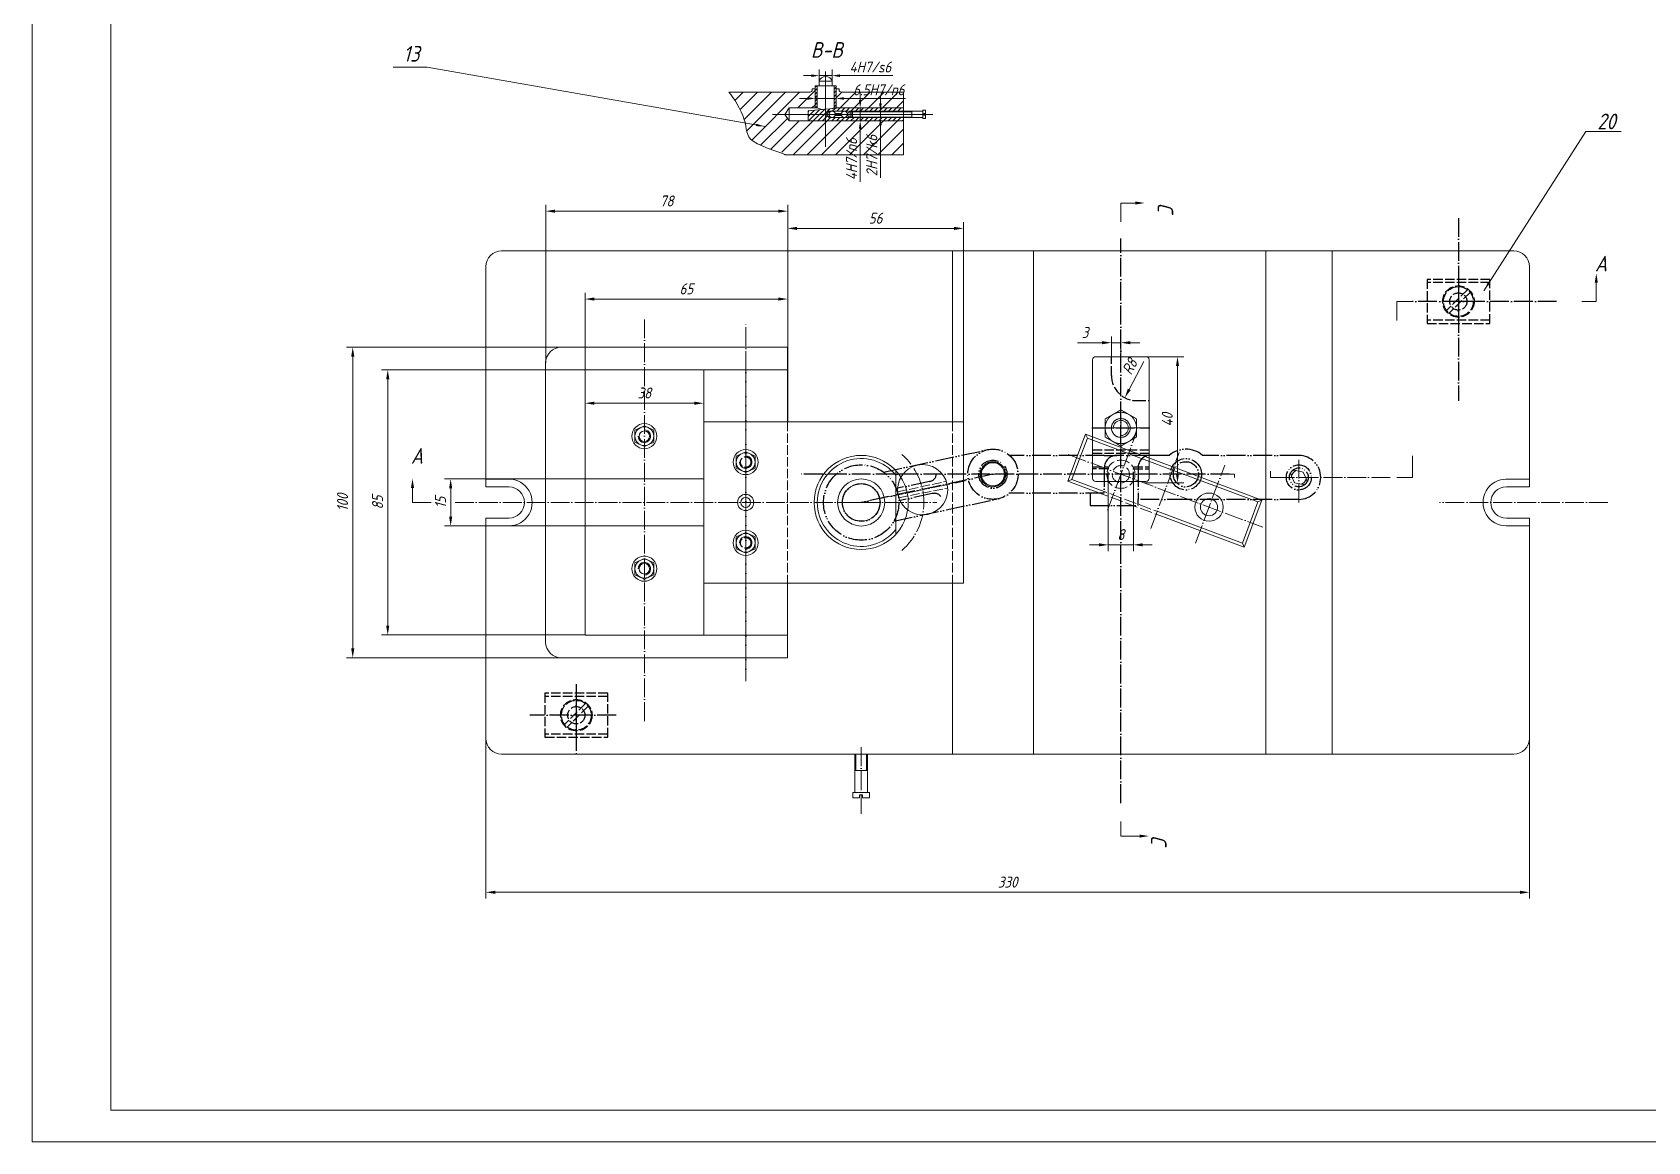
# Model space of a CAD drawing. Header units: millimetres. Extents: x 0 to 841, y 0 to 594.
# Drawn here: x 0 to 515, y 0 to 353 of the extents above; entities that cross this region are included whole.
import ezdxf

# ---------------------------------------------------------------- set-up
doc = ezdxf.new("R2010")
doc.units = ezdxf.units.MM
for name, pattern in [('双点画线-25', [8.5, 6, -0.75, 0.125, -0.75, 0.125, -0.75]), ('点画线-25', [7.625, 6, -0.75, 0.125, -0.75]), ('虚线', [5, 4, -1]), ('虚线-25', [3.75, 3, -0.75])]:
    doc.linetypes.add(name, pattern=pattern)
doc.layers.get('0').update_dxf_attribs({"lineweight": 18})
for name, color, linetype, lineweight in [('分面线', 4, 'Continuous', 50), ('剖面符号', 6, 'Continuous', 18), ('图框标题栏-粗线', 3, 'Continuous', 18), ('图框标题栏-细线', 7, 'Continuous', 18), ('尺寸', 2, 'Continuous', 18), ('文字及注释', 4, 'Continuous', 18), ('细双点画线', 6, '双点画线-25', 25), ('细实线', 7, 'Continuous', 18), ('细点画线', 1, '点画线-25', 25), ('细虚线', 2, '虚线-25', 25), ('虚线', 2, '虚线', 18)]:
    doc.layers.add(name, color=color, linetype=linetype, lineweight=lineweight)
doc.styles.add('工程字体', font='gbeitc.shx', dxfattribs={"bigfont": 'gbcbig.shx'})
doc.styles.add('汉字', font='gbeitc.shx', dxfattribs={"bigfont": 'gbcbig.shx'})
doc.dimstyles.new('GB', dxfattribs={"dimtxt": 3.5, "dimasz": 3, "dimexe": 2, "dimexo": 0, "dimgap": 1.5, "dimtad": 1, "dimdec": 3, "dimdsep": 46, "dimtxsty": '汉字', "dimcen": 0, "dimdle": 6, "dimclrd": 256, "dimclre": 256, "dimclrt": 256, "dimadec": 1, "dimazin": 2, "dimtfac": 0.7, "dimtdec": 3, "dimtmove": 0, "dimatfit": 3, "dimfxl": 1, "dimtolj": 1, "dimarcsym": 0})
doc.dimstyles.new('国标', dxfattribs={"dimtxt": 3.5, "dimasz": 2.5, "dimexe": 2, "dimexo": 0, "dimgap": 1, "dimtad": 1, "dimdec": 3, "dimdsep": 46, "dimtxsty": '工程字体', "dimcen": 2.5, "dimdle": 5, "dimclrd": 256, "dimclre": 256, "dimclrt": 256, "dimazin": 2, "dimtfac": 0.7, "dimtdec": 3, "dimtmove": 0, "dimatfit": 2, "dimfxl": 1, "dimtolj": 1, "dimarcsym": 0})

# ---------------------------------------------------------------- blocks, each defined once
blk = doc.blocks.new('*X4')
at = {"layer": '尺寸', "lineweight": 0}
for points in [[(248.33, 340.05), (248.33, 339.22), (250.83, 339.64)], [(257.45, 340.05), (257.45, 339.22), (254.95, 339.64)]]:
    blk.add_hatch(color=256, dxfattribs=at).paths.add_polyline_path(points, flags=0)
at = {"layer": '尺寸'}
for p, q in [((250.83, 337.86), (250.83, 341.64)), ((254.95, 337.86), (254.95, 341.64)), ((248.33, 339.64), (245.83, 339.64)), ((250.83, 339.64), (254.95, 339.64)), ((257.45, 339.64), (274.34, 339.64))]:
    blk.add_line(p, q, dxfattribs=at)
at = {"layer": '尺寸', "lineweight": 0, "insert": (267.14, 342.39), "char_height": 3.5, "width": 57.5, "attachment_point": 5, "style": '工程字体'}
blk.add_mtext('4H7/s6', dxfattribs=at)
blk = doc.blocks.new('*X5')
at = {"layer": '尺寸', "lineweight": 0}
for points in [[(247.06, 332.79), (247.06, 331.96), (249.56, 332.38)], [(258.72, 332.79), (258.72, 331.96), (256.22, 332.38)]]:
    blk.add_hatch(color=256, dxfattribs=at).paths.add_polyline_path(points, flags=0)
at = {"layer": '尺寸'}
for p, q in [((249.56, 336.42), (249.56, 330.38)), ((256.22, 336.42), (256.22, 330.38)), ((247.06, 332.38), (244.56, 332.38)), ((249.56, 332.38), (256.22, 332.38)), ((258.72, 332.38), (278.39, 332.38))]:
    blk.add_line(p, q, dxfattribs=at)
at = {"layer": '尺寸', "lineweight": 0, "insert": (269.81, 335.13), "char_height": 3.5, "width": 73, "attachment_point": 5, "style": '工程字体'}
blk.add_mtext('6.5H7/n6', dxfattribs=at)
blk = doc.blocks.new('*X6')
at = {"layer": '尺寸', "lineweight": 0}
for points in [[(263.48, 331.86), (264.32, 331.86), (263.9, 329.36)], [(263.48, 322.72), (264.32, 322.72), (263.9, 325.22)]]:
    blk.add_hatch(color=256, dxfattribs=at).paths.add_polyline_path(points, flags=0)
at = {"layer": '尺寸'}
for p, q in [((263.9, 331.86), (263.9, 334.36)), ((267.85, 329.36), (261.9, 329.36)), ((267.85, 325.22), (261.9, 325.22)), ((263.9, 329.36), (263.9, 325.22)), ((263.9, 322.72), (263.9, 305.82))]:
    blk.add_line(p, q, dxfattribs=at)
at = {"layer": '尺寸', "lineweight": 0, "insert": (261.15, 313.02), "char_height": 3.5, "width": 58.5, "attachment_point": 5, "rotation": 90, "style": '工程字体'}
blk.add_mtext('4H7/n6', dxfattribs=at)
blk = doc.blocks.new('*X7')
at = {"layer": '尺寸', "lineweight": 0}
for points in [[(269.93, 330.79), (270.77, 330.79), (270.35, 328.29)], [(269.93, 323.79), (270.77, 323.79), (270.35, 326.29)]]:
    blk.add_hatch(color=256, dxfattribs=at).paths.add_polyline_path(points, flags=0)
at = {"layer": '尺寸'}
for p, q in [((270.35, 330.79), (270.35, 333.29)), ((272.6, 328.29), (268.35, 328.29)), ((272.6, 326.29), (268.35, 326.29)), ((270.35, 328.29), (270.35, 326.29)), ((270.35, 323.79), (270.35, 307.04))]:
    blk.add_line(p, q, dxfattribs=at)
at = {"layer": '尺寸', "lineweight": 0, "insert": (267.6, 314.16), "char_height": 3.5, "width": 57.5, "attachment_point": 5, "rotation": 90, "style": '工程字体'}
blk.add_mtext('2H7/k6', dxfattribs=at)
blk = doc.blocks.new('*X25')
at = {"layer": '尺寸', "lineweight": 0}
for points in [[(101.64, 250.14), (102.64, 250.14), (102.14, 253.14)], [(101.64, 157.17), (102.64, 157.17), (102.14, 154.17)]]:
    blk.add_hatch(color=256, dxfattribs=at).paths.add_polyline_path(points, flags=0)
at = {"layer": '尺寸'}
for p, q in [((168.64, 253.14), (100.14, 253.14)), ((102.14, 250.14), (102.14, 157.17)), ((168.64, 154.17), (100.14, 154.17))]:
    blk.add_line(p, q, dxfattribs=at)
at = {"layer": '尺寸', "lineweight": 0, "insert": (98.89, 203.65), "char_height": 3.5, "width": 25.5, "attachment_point": 5, "rotation": 90, "style": '汉字'}
blk.add_mtext('100', dxfattribs=at)
blk = doc.blocks.new('*X26')
at = {"layer": '尺寸', "lineweight": 0}
for points in [[(166.64, 296.96), (166.64, 295.96), (163.64, 296.46)], [(237.78, 296.96), (237.78, 295.96), (240.78, 296.46)]]:
    blk.add_hatch(color=256, dxfattribs=at).paths.add_polyline_path(points, flags=0)
at = {"layer": '尺寸'}
for p, q in [((163.64, 248.14), (163.64, 298.46)), ((166.64, 296.46), (237.78, 296.46)), ((240.78, 245.88), (240.78, 298.46))]:
    blk.add_line(p, q, dxfattribs=at)
at = {"layer": '尺寸', "lineweight": 0, "insert": (202.21, 299.71), "char_height": 3.5, "width": 17, "attachment_point": 5, "style": '汉字'}
blk.add_mtext('78', dxfattribs=at)
blk = doc.blocks.new('*X27')
at = {"layer": '尺寸', "lineweight": 0}
for points in [[(179.19, 268.96), (179.19, 267.96), (176.19, 268.46)], [(237.78, 268.96), (237.78, 267.96), (240.78, 268.46)]]:
    blk.add_hatch(color=256, dxfattribs=at).paths.add_polyline_path(points, flags=0)
at = {"layer": '尺寸'}
for p, q in [((176.19, 245.88), (176.19, 270.46)), ((179.19, 268.46), (237.78, 268.46)), ((240.78, 245.88), (240.78, 270.46))]:
    blk.add_line(p, q, dxfattribs=at)
at = {"layer": '尺寸', "lineweight": 0, "insert": (208.48, 271.71), "char_height": 3.5, "width": 16.5, "attachment_point": 5, "style": '汉字'}
blk.add_mtext('65', dxfattribs=at)
blk = doc.blocks.new('*X28')
at = {"layer": '尺寸', "lineweight": 0}
for points in [[(112.8, 242.88), (113.8, 242.88), (113.3, 245.88)], [(112.8, 164.43), (113.8, 164.43), (113.3, 161.43)]]:
    blk.add_hatch(color=256, dxfattribs=at).paths.add_polyline_path(points, flags=0)
at = {"layer": '尺寸'}
for p, q in [((176.19, 245.88), (111.3, 245.88)), ((113.3, 242.88), (113.3, 164.43)), ((176.19, 161.43), (111.3, 161.43))]:
    blk.add_line(p, q, dxfattribs=at)
at = {"layer": '尺寸', "lineweight": 0, "insert": (110.05, 203.65), "char_height": 3.5, "width": 17, "attachment_point": 5, "rotation": 90, "style": '汉字'}
blk.add_mtext('85', dxfattribs=at)
blk = doc.blocks.new('*X29')
at = {"layer": '尺寸', "lineweight": 0}
for points in [[(132.86, 208.14), (133.86, 208.14), (133.36, 211.14)], [(132.86, 199.17), (133.86, 199.17), (133.36, 196.17)]]:
    blk.add_hatch(color=256, dxfattribs=at).paths.add_polyline_path(points, flags=0)
at = {"layer": '尺寸'}
for p, q in [((176.19, 211.14), (131.36, 211.14)), ((133.36, 208.14), (133.36, 199.17)), ((176.19, 196.17), (131.36, 196.17))]:
    blk.add_line(p, q, dxfattribs=at)
at = {"layer": '尺寸', "lineweight": 0, "insert": (130.11, 203.65), "char_height": 3.5, "width": 15.5, "attachment_point": 5, "rotation": 90, "style": '汉字'}
blk.add_mtext('15', dxfattribs=at)
blk = doc.blocks.new('*X30')
at = {"layer": '尺寸', "lineweight": 0}
for points in [[(179.19, 235.78), (179.19, 234.78), (176.19, 235.28)], [(211.01, 235.78), (211.01, 234.78), (214.01, 235.28)]]:
    blk.add_hatch(color=256, dxfattribs=at).paths.add_polyline_path(points, flags=0)
at = {"layer": '尺寸'}
for p, q in [((176.19, 245.88), (176.19, 233.28)), ((214.01, 245.88), (214.01, 233.28)), ((179.19, 235.28), (211.01, 235.28))]:
    blk.add_line(p, q, dxfattribs=at)
at = {"layer": '尺寸', "lineweight": 0, "insert": (195.1, 238.53), "char_height": 3.5, "width": 17, "attachment_point": 5, "style": '汉字'}
blk.add_mtext('38', dxfattribs=at)
blk = doc.blocks.new('*X31')
at = {"layer": '尺寸', "lineweight": 0}
for points in [[(243.78, 291.47), (243.78, 290.47), (240.78, 290.97)], [(293.83, 291.47), (293.83, 290.47), (296.83, 290.97)]]:
    blk.add_hatch(color=256, dxfattribs=at).paths.add_polyline_path(points, flags=0)
at = {"layer": '尺寸'}
for p, q in [((240.78, 229.37), (240.78, 292.97)), ((243.78, 290.97), (293.83, 290.97)), ((296.83, 229.37), (296.83, 292.97))]:
    blk.add_line(p, q, dxfattribs=at)
at = {"layer": '尺寸', "lineweight": 0, "insert": (268.8, 294.22), "char_height": 3.5, "width": 17, "attachment_point": 5, "style": '汉字'}
blk.add_mtext('56', dxfattribs=at)
blk = doc.blocks.new('*X33')
at = {"layer": '尺寸', "lineweight": 0}
for points in [[(147.57, 79.95), (147.57, 78.95), (144.57, 79.45)], [(474.21, 79.95), (474.21, 78.95), (477.21, 79.45)]]:
    blk.add_hatch(color=256, dxfattribs=at).paths.add_polyline_path(points, flags=0)
at = {"layer": '尺寸'}
for p, q in [((144.57, 128.5), (144.57, 77.45)), ((477.21, 128.5), (477.21, 77.45)), ((147.57, 79.45), (474.21, 79.45))]:
    blk.add_line(p, q, dxfattribs=at)
at = {"layer": '尺寸', "lineweight": 0, "insert": (310.89, 82.7), "char_height": 3.5, "width": 27, "attachment_point": 5, "style": '汉字'}
blk.add_mtext('330', dxfattribs=at)
blk = doc.blocks.new('*X35')
at = {"layer": '尺寸', "lineweight": 0}
blk.add_hatch(color=256, dxfattribs=at).paths.add_polyline_path([(349.21, 239.9), (350.09, 239.44), (348.25, 237.02)], flags=0)
at = {"layer": '尺寸'}
blk.add_line((354.33, 248.52), (349.65, 239.67), dxfattribs=at)
at = {"layer": '尺寸', "lineweight": 0, "insert": (349.82, 246.94), "char_height": 3.5, "width": 17, "attachment_point": 5, "rotation": 62.1211, "style": '汉字'}
blk.add_mtext('R8', dxfattribs=at)
blk = doc.blocks.new('*X36')
at = {"layer": '尺寸', "lineweight": 0}
for points in [[(340.99, 255.06), (340.99, 254.06), (343.99, 254.56)], [(349.99, 255.06), (349.99, 254.06), (346.99, 254.56)]]:
    blk.add_hatch(color=256, dxfattribs=at).paths.add_polyline_path(points, flags=0)
at = {"layer": '尺寸'}
for p, q in [((340.99, 254.56), (333.16, 254.56)), ((343.99, 250.09), (343.99, 256.56)), ((346.99, 254.56), (343.99, 254.56)), ((346.99, 250.09), (346.99, 256.56)), ((349.99, 254.56), (352.99, 254.56))]:
    blk.add_line(p, q, dxfattribs=at)
at = {"layer": '尺寸', "lineweight": 0, "insert": (335.58, 257.81), "char_height": 3.5, "width": 7, "attachment_point": 5, "style": '汉字'}
blk.add_mtext('3', dxfattribs=at)
blk = doc.blocks.new('*X37')
at = {"layer": '尺寸', "lineweight": 0}
for points in [[(339.99, 190.66), (339.99, 189.66), (342.99, 190.16)], [(353.99, 190.66), (353.99, 189.66), (350.99, 190.16)]]:
    blk.add_hatch(color=256, dxfattribs=at).paths.add_polyline_path(points, flags=0)
at = {"layer": '尺寸'}
for p, q in [((342.99, 210.38), (342.99, 188.16)), ((350.99, 210.38), (350.99, 188.16)), ((339.99, 190.16), (336.99, 190.16)), ((342.99, 190.16), (350.99, 190.16)), ((353.99, 190.16), (356.99, 190.16))]:
    blk.add_line(p, q, dxfattribs=at)
at = {"layer": '尺寸', "lineweight": 0, "insert": (346.99, 193.41), "char_height": 3.5, "width": 7, "attachment_point": 5, "style": '汉字'}
blk.add_mtext('8', dxfattribs=at)
blk = doc.blocks.new('*X38')
at = {"layer": '尺寸', "lineweight": 0}
for points in [[(364.54, 247.09), (365.54, 247.09), (365.04, 250.09)], [(364.54, 212.9), (365.54, 212.9), (365.04, 209.9)]]:
    blk.add_hatch(color=256, dxfattribs=at).paths.add_polyline_path(points, flags=0)
at = {"layer": '尺寸'}
for p, q in [((354.99, 250.09), (367.04, 250.09)), ((365.04, 212.9), (365.04, 247.09)), ((354.35, 209.9), (367.04, 209.9))]:
    blk.add_line(p, q, dxfattribs=at)
at = {"layer": '尺寸', "lineweight": 0, "insert": (361.79, 230), "char_height": 3.5, "width": 17, "attachment_point": 5, "rotation": 90, "style": '汉字'}
blk.add_mtext('40', dxfattribs=at)
blk = doc.blocks.new('*X50')
at = {"layer": '尺寸', "linetype": 'Continuous', "lineweight": 0}
blk.add_hatch(color=256, dxfattribs=at).paths.add_polyline_path([(233.63, 323.42), (230.61, 323.57), (230.74, 324.31)], flags=0)
for p, q in [((125.9, 342.36), (115.05, 342.36)), ((233.63, 323.42), (125.9, 342.36))]:
    blk.add_line(p, q, dxfattribs=at)
at = {"layer": '尺寸', "lineweight": 0}
blk.add_line((115.05, 342.36), (115.05, 342.36), dxfattribs=at)
blk = doc.blocks.new('*X55')
at = {"layer": '尺寸', "linetype": 'Continuous', "lineweight": 0}
blk.add_hatch(color=256, dxfattribs=at).paths.add_polyline_path([(462.69, 271.09), (463.99, 273.81), (464.62, 273.41)], flags=0)
for p, q in [((462.69, 271.09), (495.2, 321.85)), ((495.2, 321.85), (506.51, 321.85))]:
    blk.add_line(p, q, dxfattribs=at)
at = {"layer": '尺寸', "lineweight": 0}
blk.add_line((506.51, 321.85), (506.51, 321.85), dxfattribs=at)

msp = doc.modelspace()

# ---------------------------------------------------------------- hatches: boundary and pattern name
at = {"layer": '分面线', "lineweight": 0}
for points in [[(351.5847, 299.562), (351.5847, 298.562), (354.5847, 299.062)], [(498.0359, 273.6496), (499.0359, 273.6496), (498.5359, 276.6496)], [(120.6846, 208.2505), (121.6846, 208.2505), (121.1846, 211.2505)], [(120.6846, 208.2505), (121.6846, 208.2505), (121.1846, 211.2505)], [(352.9396, 97.8607), (352.9396, 96.8607), (355.9396, 97.3607)]]:
    msp.add_hatch(color=256, dxfattribs=at).paths.add_polyline_path(points, flags=0)
at = {"layer": '剖面符号', "lineweight": 0}
h = msp.add_hatch(dxfattribs=at)
h.set_pattern_fill('ANSI31', color=256, style=0)
edge = h.paths.add_edge_path(flags=0)
edge.add_line((277.7136, 325.2179), (275.8155, 325.2179))
edge.add_line((275.8155, 325.2179), (247.2723, 325.2179))
edge.add_line((247.2723, 325.2179), (241.2729, 325.2179))
edge.add_line((241.2729, 325.2179), (239.824, 327.2872))
edge.add_line((239.824, 327.2872), (241.2729, 329.3565))
edge.add_line((241.2729, 329.3565), (249.5561, 329.3565))
edge.add_line((249.5561, 329.3565), (249.5561, 335.3965))
edge.add_line((249.5561, 335.3965), (248.6135, 335.3965))
edge.add_line((248.6135, 335.3965), (248.6135, 335.0631))
edge.add_arc((247.9468, 335.0631), 0.6667, 270, 360, ccw=False)
edge.add_line((247.9468, 334.3965), (222.0136, 334.3965))
edge.add_spline(control_points=[(222.0136, 334.3965), (223.6389, 332.6226), (228.5513, 324.2105), (226.7817, 319.2824), (234.5917, 316.4579), (236.9447, 315.6451)], knot_values=[0, 0, 0, 0, 8.72235354, 18.88592216, 25.5947291, 25.5947291, 25.5947291, 25.5947291], weights=[1, 1, 1, 1, 1, 1], degree=3, periodic=0)
edge.add_line((236.9447, 315.6451), (243.1001, 314.3965))
edge.add_line((243.1001, 314.3965), (277.7136, 314.3965))
edge.add_line((277.7136, 314.3965), (277.7136, 325.2179))
edge = h.paths.add_edge_path(flags=0)
edge.add_line((277.7136, 334.3965), (257.832, 334.3965))
edge.add_arc((257.832, 335.0631), 0.6667, 180, 270, ccw=False)
edge.add_line((257.1653, 335.0631), (257.1653, 335.3965))
edge.add_line((257.1653, 335.3965), (256.2227, 335.3965))
edge.add_line((256.2227, 335.3965), (256.2227, 329.3565))
edge.add_line((256.2227, 329.3565), (257.5188, 329.3565))
edge.add_line((257.5188, 329.3565), (275.8155, 329.3565))
edge.add_line((275.8155, 329.3565), (277.7136, 329.3565))
edge.add_line((277.7136, 329.3565), (277.7136, 334.3965))
h = msp.add_hatch(dxfattribs=at)
h.set_pattern_fill('ANSI31', color=256, scale=0.25, style=0)
h.paths.add_polyline_path([(250.2227, 335.4211), (250.2227, 336.4153), (249.5561, 336.4153), (249.5561, 335.3965), (249.5561, 329.3565), (250.2227, 329.3565)], flags=0)
h.paths.add_polyline_path([(256.2227, 335.3965), (256.2227, 336.4153), (255.5876, 336.4153), (255.5876, 335.3965), (255.5876, 329.3565), (256.2227, 329.3565)], flags=0)
at = {"layer": '剖面符号'}
h = msp.add_hatch(dxfattribs=at)
h.set_pattern_fill('ANSI31', color=256, scale=0.333333, style=0)
h.paths.add_polyline_path([(277.7058, 329.3565), (275.8155, 329.3565), (257.5188, 329.3565), (252.8894, 328.9515), (252.8894, 327.2872), (253.0046, 327.2872), (254.0046, 328.2872), (261.4083, 328.2872), (274.26, 328.2872), (275.8155, 328.2872), (277.7058, 328.2872)], flags=0)
h.paths.add_polyline_path([(275.8155, 325.2179), (277.7058, 325.2179), (277.7058, 326.2872), (275.8155, 326.2872), (261.4083, 326.2872), (259.7416, 326.2872), (254.0046, 326.2872), (253.0046, 327.2872), (247.2723, 327.2872), (247.2723, 325.2179)], flags=0)
h.paths.add_polyline_path([(252.8894, 327.2872), (252.8894, 328.9515), (247.2723, 328.4601), (247.2723, 327.2872)], flags=0)

# ---------------------------------------------------------------- linework, layer by layer
for p, q in [((280.3492, 328.1305), (261.2516, 328.1305)), ((280.3492, 326.4439), (261.2516, 326.4439))]:
    msp.add_line(p, q)
for centre, start, end in [((227.3927, 216.5127), 180, 90.569268), ((227.3927, 190.7919), 269.430732, 180)]:
    msp.add_arc(centre, 2, start, end)
at = {"layer": '分面线', "lineweight": 0}
for p, q in [((346.9865, 299.062), (346.9865, 293.1089)), ((346.9865, 299.062), (351.5847, 299.062)), ((498.5359, 267.6966), (498.5359, 273.6496)), ((439.8093, 267.6966), (434.9377, 267.6966)), ((434.9377, 267.6966), (434.9377, 261.6589)), ((498.5359, 267.6966), (493.9377, 267.6966)), ((439.9598, 211.6523), (439.9598, 218.5089)), ((303.4517, 212.06), (306.2155, 212.6523)), ((306.2155, 212.6523), (309.8882, 212.6523)), ((381.5877, 212.6523), (383.2377, 212.6523)), ((383.2377, 212.6523), (383.2377, 211.6089)), ((394.6377, 211.6523), (394.6377, 213.6589)), ((396.3377, 211.6523), (394.6377, 211.6523)), ((434.9377, 211.6523), (439.9598, 211.6523)), ((121.1846, 203.6523), (121.1846, 208.2505)), ((121.1846, 203.6523), (121.1846, 208.2505)), ((121.1846, 203.6523), (127.1377, 203.6523)), ((121.1846, 203.6523), (127.1377, 203.6523)), ((260.8877, 203.6523), (264.2155, 203.6523)), ((264.2155, 203.6523), (268.0491, 204.4454)), ((346.9865, 97.3607), (346.9865, 101.9589)), ((346.9865, 97.3607), (352.9396, 97.3607))]:
    msp.add_line(p, q, dxfattribs=at)
at = {"layer": '图框标题栏-粗线'}
for p, q in [((25, 584), (25, 10)), ((25, 10), (831, 10))]:
    msp.add_line(p, q, dxfattribs=at)
at = {"layer": '图框标题栏-细线'}
for p, q in [((0, 594), (0, 0)), ((0, 0), (841, 0))]:
    msp.add_line(p, q, dxfattribs=at)
at = {"layer": '细双点画线'}
for p, q in [((271.2962, 213.3406), (304.9379, 220.5496)), ((341.7155, 218.6523), (311.5071, 218.6523)), ((341.7155, 218.6523), (345.7155, 218.6523)), ((356.4655, 218.6523), (345.7155, 218.6523)), ((362.424, 218.6523), (356.4655, 218.6523)), ((403.7155, 218.6523), (373.0071, 218.6523)), ((306.2155, 212.6523), (264.2155, 203.6523)), ((341.7155, 214.6523), (341.7155, 206.6523)), ((352.4655, 214.6523), (352.4655, 206.6523)), ((286.0132, 210.366), (275.367, 208.0846)), ((286.8503, 206.4598), (276.204, 204.1784)), ((341.7155, 206.6523), (311.5071, 206.6523)), ((337.2155, 206.6523), (337.2155, 202.7295)), ((352.4655, 206.6523), (352.4655, 204.6523)), ((274.6443, 197.7159), (308.2861, 204.9249)), ((307.014, 204.6523), (306.2155, 204.6523)), ((337.2155, 202.7295), (352.4655, 202.7295)), ((367.7155, 204.6523), (352.4655, 204.6523)), ((352.4655, 202.7295), (352.4655, 204.6523)), ((403.7155, 204.6523), (367.7155, 204.6523))]:
    msp.add_line(p, q, dxfattribs=at)
for centre, radius in [((306.2155, 212.6523), 8), ((306.2155, 212.6523), 4.5), ((306.2155, 212.6523), 4), ((367.7155, 212.6523), 5), ((367.7155, 212.6523), 4), ((264.2155, 203.6523), 12), ((403.7155, 211.6523), 4), ((403.7155, 211.6523), 3), ((264.2155, 203.6523), 6)]:
    msp.add_circle(centre, radius, dxfattribs=at)
for centre, radius, start, end in [((345.7155, 214.6523), 4, 90, 180), ((356.4655, 214.6523), 4, 90, 180), ((367.7155, 212.6523), 8, 48.590378, 131.409622), ((403.7155, 211.6523), 7, 270, 90), ((285.6854, 212.8633), 2.5187, 277.477886, 349.790804), ((287.5745, 204.0474), 2.5187, 34.39871, 106.711628)]:
    msp.add_arc(centre, radius, start, end, dxfattribs=at)
at = {"layer": '细实线'}
for p, q in [((252.8894, 316.9617), (252.8894, 341.0041)), ((248.6135, 335.0631), (248.6135, 335.3965)), ((248.6135, 335.3965), (249.5561, 335.3965)), ((249.5561, 336.4153), (249.5561, 335.3965)), ((249.5561, 336.4153), (250.8328, 336.4153)), ((249.5561, 335.3965), (249.5561, 329.3565)), ((250.2227, 335.3965), (250.2227, 336.4153)), ((250.2227, 335.4211), (250.2227, 329.3565)), ((250.8328, 337.8558), (254.946, 337.8558)), ((250.8328, 336.4153), (250.8328, 337.8558)), ((250.8328, 336.4153), (254.946, 336.4153)), ((254.946, 336.4153), (254.946, 337.8558)), ((254.946, 336.4153), (255.5876, 336.4153)), ((256.2227, 336.4153), (254.946, 336.4153)), ((255.5876, 336.4153), (255.5876, 335.3965)), ((255.5876, 335.3965), (255.5876, 329.3565)), ((256.2227, 336.4153), (256.2227, 335.3965)), ((256.2227, 335.3965), (256.2227, 329.3565)), ((257.1653, 335.3965), (256.2227, 335.3965)), ((257.1653, 335.0631), (257.1653, 335.3965)), ((247.9468, 334.3965), (222.0136, 334.3965)), ((277.7136, 334.3965), (257.832, 334.3965)), ((277.7136, 324.3965), (277.7136, 334.3965)), ((277.7136, 334.3965), (277.7136, 314.3965)), ((277.7136, 332.2172), (277.7136, 334.3965)), ((287.0016, 327.2872), (235.9964, 327.2872)), ((241.2729, 329.3565), (239.824, 327.2872)), ((239.824, 327.2872), (241.2729, 325.2179)), ((241.2729, 325.2179), (241.2729, 329.3565)), ((241.2729, 329.3565), (250.2227, 329.3565)), ((247.2723, 325.2179), (241.2729, 325.2179)), ((247.2723, 328.4601), (257.5188, 329.3565)), ((247.2723, 328.4601), (247.2723, 325.2179)), ((247.2723, 325.2179), (275.8155, 325.2179)), ((253.0046, 327.2872), (254.0046, 328.2872)), ((253.0046, 327.2872), (254.0046, 326.2872)), ((261.4083, 328.2872), (254.0046, 328.2872)), ((259.7416, 326.2872), (254.0046, 326.2872)), ((255.5876, 329.3565), (257.5188, 329.3565)), ((255.9121, 327.6205), (257.9297, 327.6205)), ((255.9121, 326.9539), (257.9297, 326.9539)), ((257.5188, 329.3565), (275.8155, 329.3565)), ((259.7416, 326.2872), (261.4083, 326.2872)), ((261.2516, 328.1305), (260.6915, 328.1305)), ((260.6915, 328.1305), (260.6915, 328.0205)), ((260.6915, 328.0205), (260.6915, 326.5539)), ((260.6915, 326.5539), (260.6915, 326.4439)), ((261.2516, 326.4439), (260.6915, 326.4439)), ((261.4083, 328.2872), (261.2516, 328.1305)), ((261.2516, 328.1305), (261.2516, 326.4439)), ((261.4083, 326.2872), (261.2516, 326.4439)), ((274.26, 328.2872), (261.4083, 328.2872)), ((261.4083, 328.2872), (261.4083, 326.2872)), ((275.8155, 326.2872), (261.4083, 326.2872)), ((274.26, 328.2872), (275.8155, 328.2872)), ((275.8155, 329.3565), (277.7136, 329.3565)), ((277.7058, 328.2872), (275.8155, 328.2872)), ((277.7058, 326.2872), (275.8155, 326.2872)), ((275.8155, 325.2179), (277.7136, 325.2179)), ((277.7058, 328.2872), (280.3492, 328.2872)), ((280.3492, 326.2872), (277.7058, 326.2872)), ((280.3492, 328.2872), (280.3492, 326.2872)), ((280.3492, 328.2872), (283.8293, 328.2872)), ((283.8293, 326.2872), (280.3492, 326.2872)), ((283.8293, 328.2872), (283.8293, 328.6205)), ((283.8293, 328.6205), (284.692, 328.6205)), ((283.8293, 328.2872), (283.8293, 326.2872)), ((283.8293, 325.9539), (283.8293, 326.2872)), ((284.692, 325.9539), (283.8293, 325.9539)), ((284.692, 327.5372), (284.192, 327.5372)), ((284.192, 327.5372), (284.192, 327.0372)), ((284.192, 327.0372), (284.692, 327.0372)), ((284.692, 328.6205), (284.692, 327.5372)), ((284.692, 327.0372), (284.692, 326.2872)), ((284.692, 326.2872), (284.692, 325.9539)), ((337.9865, 227.3836), (337.9865, 249.0907)), ((354.9865, 250.0907), (338.9865, 250.0907)), ((355.9865, 211.3836), (355.9865, 249.0907)), ((195.1002, 228.0722), (192.1002, 226.6776)), ((192.1002, 226.6776), (192.1002, 224.7639)), ((195.1002, 228.0722), (198.1002, 226.6776)), ((198.1002, 226.6776), (198.1002, 224.7639)), ((337.9865, 227.3836), (337.9865, 211.3836)), ((192.1002, 222.8502), (192.1002, 224.7639)), ((195.1002, 221.4556), (192.1002, 222.8502)), ((195.1002, 221.4556), (198.1002, 222.8502)), ((198.1002, 222.8502), (198.1002, 224.7639)), ((227.3927, 219.821), (224.3927, 218.4263)), ((224.3927, 218.4263), (224.3927, 216.5127)), ((224.3927, 214.599), (224.3927, 216.5127)), ((227.3927, 219.821), (230.3927, 218.4263)), ((230.3927, 218.4263), (230.3927, 216.5127)), ((230.3927, 214.599), (230.3927, 216.5127)), ((227.3927, 213.2043), (224.3927, 214.599)), ((227.3927, 213.2043), (230.3927, 214.599)), ((402.3226, 209.9524), (401.4132, 212.0313)), ((405.1085, 213.3521), (402.8914, 213.8352)), ((405.1085, 213.3521), (406.0179, 211.2732)), ((152.1694, 211.0998), (144.5712, 211.0998)), ((151.9052, 208.6523), (144.5712, 208.6523)), ((338.9865, 210.3836), (354.9865, 210.3836)), ((402.3226, 209.9524), (404.5397, 209.4693)), ((469.611, 211.0955), (477.2092, 211.0955)), ((469.8752, 208.648), (477.2092, 208.648)), ((151.9052, 198.6523), (144.5712, 198.6523)), ((151.9912, 196.2133), (144.5712, 196.2133)), ((469.7892, 196.209), (477.2092, 196.209)), ((469.8752, 198.648), (477.2092, 198.648)), ((227.3927, 194.1002), (224.3927, 192.7055)), ((224.3927, 192.7055), (224.3927, 190.7919)), ((224.3927, 188.8782), (224.3927, 190.7919)), ((227.3927, 194.1002), (230.3927, 192.7055)), ((230.3927, 192.7055), (230.3927, 190.7919)), ((230.3927, 188.8782), (230.3927, 190.7919)), ((195.1002, 185.849), (192.1002, 184.4543)), ((195.1002, 185.849), (198.1002, 184.4543)), ((227.3927, 187.4835), (224.3927, 188.8782)), ((227.3927, 187.4835), (230.3927, 188.8782)), ((192.1002, 184.4543), (192.1002, 182.5406)), ((192.1002, 180.6269), (192.1002, 182.5406)), ((195.1002, 179.2323), (192.1002, 180.6269)), ((195.1002, 179.2323), (198.1002, 180.6269)), ((198.1002, 184.4543), (198.1002, 182.5406)), ((198.1002, 180.6269), (198.1002, 182.5406)), ((262.1773, 118.2244), (262.1773, 123.5113)), ((262.4906, 118.2244), (262.4906, 123.4956)), ((265.8639, 118.2244), (265.8639, 123.4956)), ((266.1773, 123.4956), (266.1773, 118.2244)), ((266.1773, 118.2244), (262.1773, 118.2244)), ((262.1773, 111.2643), (262.1773, 118.2244)), ((266.1773, 118.2244), (266.1773, 111.2643)), ((261.5106, 109.5389), (261.5106, 111.2643)), ((261.5106, 111.2643), (262.1773, 111.2643)), ((262.1773, 109.5389), (261.5106, 109.5389)), ((266.1773, 111.2643), (262.1773, 111.2643)), ((263.6773, 109.5389), (262.1773, 109.5389)), ((264.6773, 110.5389), (263.6773, 110.5389)), ((263.6773, 110.5389), (263.6773, 109.5389)), ((264.6773, 109.5389), (264.6773, 110.5389)), ((266.8439, 109.5389), (264.6773, 109.5389)), ((266.1773, 111.2643), (266.8439, 111.2643)), ((266.8439, 111.2643), (266.8439, 109.5389))]:
    msp.add_line(p, q, dxfattribs=at)
at = {"layer": '细实线', "lineweight": 0}
for p, q in [((239.3001, 314.3965), (239.3001, 314.3965)), ((277.7136, 314.3965), (239.9886, 314.3965)), ((149.5712, 283.8089), (472.2092, 283.8089)), ((293.3313, 283.8089), (293.3313, 229.3731)), ((319.0998, 283.9176), (319.0998, 123.4956)), ((393.16, 283.8089), (393.16, 123.4956)), ((414.3177, 283.8089), (414.3177, 123.4956)), ((144.5712, 208.6523), (144.5712, 278.8089)), ((477.2092, 278.8089), (477.2092, 211.6523)), ((240.7764, 253.1392), (168.6371, 253.1392)), ((240.7764, 245.8755), (240.7764, 253.1392)), ((163.6371, 248.1392), (163.6371, 203.6523)), ((214.009, 245.8755), (176.1915, 245.8755)), ((176.1915, 245.8755), (176.1915, 161.429)), ((240.7764, 245.8755), (214.009, 245.8755)), ((214.009, 245.8755), (214.009, 229.3731)), ((240.7764, 229.3731), (240.7764, 245.8755)), ((296.827, 229.3731), (214.009, 229.3731)), ((214.009, 229.3731), (214.009, 177.9315)), ((296.827, 229.3731), (296.827, 177.9315)), ((335.7317, 225.3932), (330.1358, 210.4036)), ((336.3026, 224.1421), (333.8448, 217.5583)), ((391.9425, 204.4087), (335.7317, 225.3932)), ((335.7317, 225.3932), (336.3026, 224.1421)), ((336.3026, 224.1421), (363.497, 213.9899)), ((331.3869, 210.9745), (333.8448, 217.5583)), ((214.009, 211.138), (176.1915, 211.138)), ((275.2155, 193.4542), (275.2155, 213.8503)), ((390.6914, 203.8377), (363.497, 213.9899)), ((477.2092, 208.648), (477.2092, 211.6523)), ((330.1358, 210.4036), (331.3869, 210.9745)), ((339.0656, 207.07), (330.1358, 210.4036)), ((338.7938, 208.2094), (331.3869, 210.9745)), ((163.6371, 159.1654), (163.6371, 203.6523)), ((386.3466, 189.4191), (391.9425, 204.4087)), ((390.6914, 203.8377), (388.2335, 197.254)), ((391.9425, 204.4087), (390.6914, 203.8377)), ((144.5712, 198.6523), (144.5712, 128.4956)), ((214.009, 196.1665), (176.1915, 196.1665)), ((385.7757, 190.6702), (359.1081, 200.6257)), ((359.3799, 199.4863), (386.3466, 189.4191)), ((385.7757, 190.6702), (388.2335, 197.254)), ((477.2092, 128.4956), (477.2092, 198.648)), ((386.3466, 189.4191), (385.7757, 190.6702)), ((296.827, 177.9315), (214.009, 177.9315)), ((214.009, 161.429), (214.009, 177.9315)), ((240.7764, 177.9315), (240.7764, 161.429)), ((293.3313, 177.9315), (293.3313, 123.4956)), ((176.1915, 161.429), (214.009, 161.429)), ((240.7764, 161.429), (214.009, 161.429)), ((240.7764, 161.429), (240.7764, 154.1654)), ((240.7764, 154.1654), (168.6371, 154.1654)), ((149.5712, 123.4956), (472.2092, 123.4956))]:
    msp.add_line(p, q, dxfattribs=at)
for points in [[(351.9865, 230.2686, 0.3, 0.3, 0), (346.9925, 233.1588, 0.3, 0.3, 0), (341.9865, 230.2686, 0.3, 0.3, 0), (341.9865, 224.4986, 0.3, 0.3, 0), (346.9804, 221.6083, 0.3, 0.3, 0), (351.9865, 224.4986, 0.3, 0.3, 0)], [(341.9865, 227.3836, 0.3, 0.3, 1), (351.9865, 227.3836, 0.3, 0.3, 1)], [(343.9865, 227.3836, 0.3, 0.3, 1), (349.9865, 227.3836, 0.3, 0.3, 1)]]:
    msp.add_lwpolyline(points, format="xyseb", close=True, dxfattribs=at)
msp.add_lwpolyline([(346.9865, 224.9836, 2.41421356), (344.5865, 227.3836, 2.41421356)], format="xyb", dxfattribs=at)
at = {"layer": '细实线'}
for centre, radius in [((254.9693, 327.2872), 1), ((258.8725, 327.2872), 1), ((195.1002, 224.7639), 4), ((195.1002, 224.7639), 3), ((346.9865, 227.3836), 3), ((195.1002, 224.7639), 1.6843), ((195.1002, 224.7639), 0), ((227.3927, 216.5127), 4), ((227.3927, 216.5127), 3), ((227.3927, 216.5127), 0), ((227.3927, 190.7919), 4), ((227.3927, 190.7919), 3), ((227.3927, 190.7919), 0), ((195.1002, 182.5406), 4), ((195.1002, 182.5406), 3), ((195.1002, 182.5406), 1.6843), ((195.1002, 182.5406), 0)]:
    msp.add_circle(centre, radius, dxfattribs=at)
at = {"layer": '细实线', "lineweight": 0}
for centre, radius in [((264.2155, 203.6523), 15), ((306.2155, 212.6523), 4), ((306.2155, 212.6523), 3.6726), ((264.2155, 203.6523), 7.5), ((283.8008, 207.7041), 8), ((227.3927, 203.6523), 2.5934), ((227.3927, 203.6523), 2.5934), ((264.2155, 203.6523), 6.0119), ((375.0919, 202.16), 4.5), ((227.3927, 203.6523), 1.5677), ((375.0919, 202.16), 2.75)]:
    msp.add_circle(centre, radius, dxfattribs=at)
at = {"layer": '细实线'}
for centre, radius, start, end in [((247.9468, 335.0631), 0.6667, 270, 0), ((252.8894, 337.2534), 2.143, 16.325287, 163.674713), ((257.832, 335.0631), 0.6667, 180, 270), ((252.9052, 335.5014), 6.7049, 246.417235, 261.647234), ((252.9052, 335.5014), 6.7049, 288.352766, 293.582765), ((260.7156, 327.2872), 0.8437, 91.638296, 268.361704), ((338.9865, 249.0907), 1, 90, 180), ((354.9865, 249.0907), 1, 360, 90), ((195.1002, 224.7639), 2, 180, 90.569268), ((338.9865, 211.3836), 1, 180, 270), ((354.9865, 211.3836), 1, 270, 360), ((403.7155, 211.6523), 2.3333, 110.683059, 170.651153), ((403.7155, 211.6523), 2.3333, 290.683059, 350.651153), ((151.9052, 203.6523), 7.4363, 269.69367, 90.30633), ((151.9052, 203.6523), 5, 270, 90), ((469.8752, 203.648), 7.4363, 89.69367, 270.30633), ((469.8752, 203.648), 5, 90, 270), ((195.1002, 182.5406), 2, 269.430732, 180)]:
    msp.add_arc(centre, radius, start, end, dxfattribs=at)
at = {"layer": '细实线', "lineweight": 0}
for centre, radius, start, end in [((149.5712, 278.8089), 5, 90, 180), ((472.2092, 278.8089), 5, 360, 90), ((168.6371, 248.1392), 5, 90, 180), ((264.2155, 203.6523), 14, 38.213211, 321.786789), ((168.6371, 159.1654), 5, 180, 270), ((149.5712, 128.4956), 5, 180, 270), ((472.2092, 128.4956), 5, 270, 360)]:
    msp.add_arc(centre, radius, start, end, dxfattribs=at)
at = {"layer": '细实线'}
for start_param, end_param in [(2.30997826, 3.97320705), (5.45157091, 7.1147997)]:
    msp.add_ellipse((403.7155, 211.6523), major_axis=(2.3204, -1.9015), ratio=0.52596867, start_param=start_param, end_param=end_param, dxfattribs=at)
at = {"layer": '细实线', "lineweight": 0}
msp.add_open_spline([(222.0136, 334.3965), (223.6389, 332.6226), (228.5513, 324.2105), (226.3901, 318.192), (240.8459, 314.6095), (239.9886, 314.3965)], degree=3, knots=[0, 0, 0, 0, 666.20975164, 1442.49891447, 2387.46654229, 2387.46654229, 2387.46654229, 2387.46654229], dxfattribs=at)
at = {"layer": '细点画线'}
for p, q in [((454.5866, 294.2453), (454.5866, 236.0534)), ((346.9865, 107.8589), (346.9865, 287.7089)), ((485.8877, 267.6966), (439.8093, 267.6966)), ((337.757, 227.3836), (356.2159, 227.3836)), ((381.5877, 212.6523), (245.1166, 212.6523)), ((173.4067, 145.7385), (173.4067, 123.4956)), ((186.0981, 135.867), (158.6295, 135.867))]:
    msp.add_line(p, q, dxfattribs=at)
at = {"layer": '细点画线', "lineweight": 25}
for p, q in [((454.5866, 272.9466), (454.5866, 262.4466)), ((459.8366, 267.6966), (449.3366, 267.6966)), ((173.4067, 141.117), (173.4067, 130.617)), ((178.6567, 135.867), (168.1567, 135.867))]:
    msp.add_line(p, q, dxfattribs=at)
at = {"layer": '细点画线', "lineweight": 0}
for p, q in [((195.1002, 261.996), (195.1002, 133.5068)), ((227.3927, 146.7146), (227.3927, 260.5899)), ((227.3927, 248.8133), (227.3927, 146.7146)), ((346.9925, 235.1588), (346.9804, 219.6083)), ((353.9865, 227.3836), (339.9865, 227.3836)), ((342.7044, 201.1819), (351.9874, 226.0481)), ((330.2409, 218.9037), (392.2665, 195.7484)), ((356.5577, 195.4018), (365.5806, 219.5712)), ((403.7155, 217.2497), (403.7155, 203.0585)), ((370.8098, 190.6897), (380.0928, 215.5559)), ((396.3377, 211.6523), (433.2877, 211.6523)), ((264.2155, 203.6523), (297.4173, 210.5211)), ((134.7617, 203.6523), (264.2155, 203.6523)), ((264.2155, 203.6523), (288.3108, 203.6523)), ((502.202, 203.648), (448.5311, 203.648)), ((264.1773, 125.6593), (264.1773, 103.9022))]:
    msp.add_line(p, q, dxfattribs=at)
msp.add_arc((264.2155, 203.6523), 20, 310.215435, 49.698601, dxfattribs=at)
at = {"layer": '细虚线'}
for p, q in [((464.5866, 274.6966), (444.5866, 274.6966)), ((444.5866, 274.6966), (444.5866, 260.6966)), ((464.5866, 273.6966), (444.5866, 273.6966)), ((464.5866, 260.6966), (464.5866, 274.6966)), ((464.5866, 261.6966), (444.5866, 261.6966)), ((444.5866, 260.6966), (464.5866, 260.6966)), ((343.9865, 244.0907), (343.9865, 250.0907)), ((351.9865, 236.0907), (355.9865, 236.0907)), ((337.9865, 220.4228), (355.9865, 220.4228)), ((337.9865, 219.3836), (355.9865, 219.3836)), ((337.9865, 214.9794), (342.9865, 214.9794)), ((342.9865, 214.3443), (337.9865, 214.3443)), ((342.9865, 214.9794), (342.9865, 214.3443)), ((342.9865, 210.3836), (342.9865, 214.3443)), ((350.9865, 214.9794), (355.9865, 214.9794)), ((350.9865, 214.9794), (350.9865, 214.3443)), ((350.9865, 210.3836), (350.9865, 214.3443)), ((350.9865, 214.3443), (355.9865, 214.3443)), ((183.4067, 142.867), (163.4067, 142.867)), ((163.4067, 142.867), (163.4067, 128.867)), ((183.4067, 141.867), (163.4067, 141.867)), ((183.4067, 128.867), (183.4067, 142.867)), ((183.4067, 129.867), (163.4067, 129.867)), ((163.4067, 128.867), (183.4067, 128.867))]:
    msp.add_line(p, q, dxfattribs=at)
at = {"layer": '细虚线', "lineweight": 25}
for p, q in [((457.4942, 271.4527), (450.8305, 264.789)), ((458.3427, 270.6041), (451.679, 263.9404)), ((176.3143, 139.6232), (169.6506, 132.9595)), ((177.1629, 138.7746), (170.4991, 132.1109))]:
    msp.add_line(p, q, dxfattribs=at)
at = {"layer": '细虚线', "lineweight": 0}
for p, q in [((240.7764, 229.3731), (240.7764, 177.9315)), ((293.3313, 229.3731), (293.3313, 177.9315)), ((275.8274, 207.0523), (291.3458, 210.3637)), ((276.2233, 205.1387), (291.7817, 208.2565))]:
    msp.add_line(p, q, dxfattribs=at)
at = {"layer": '细虚线'}
for centre, radius in [((454.5866, 267.6966), 5), ((454.5866, 267.6966), 2.75), ((227.3927, 216.5127), 1.6843), ((227.3927, 190.7919), 1.6843), ((173.4067, 135.867), 5), ((173.4067, 135.867), 2.75)]:
    msp.add_circle(centre, radius, dxfattribs=at)
at = {"layer": '细虚线', "lineweight": 25}
for centre in [(454.5866, 267.6966), (173.4067, 135.867)]:
    msp.add_circle(centre, 4.75, dxfattribs=at)
at = {"layer": '细虚线'}
msp.add_arc((351.9865, 244.0907), 8, 180, 270, dxfattribs=at)
at = {"layer": '虚线', "lineweight": 0}
for p, q in [((338.7938, 208.2094), (359.1081, 200.6257)), ((339.0656, 207.07), (359.3799, 199.4863))]:
    msp.add_line(p, q, dxfattribs=at)
for radius in [4.5, 2.75]:
    msp.add_circle((346.9865, 212.6523), radius, dxfattribs=at)

# ---------------------------------------------------------------- block references
at = {"layer": '尺寸', "lineweight": 0}
for name in ['*X50', '*X55']:
    msp.add_blockref(name, (0, 0), dxfattribs=at)

# ---------------------------------------------------------------- texts
at = {"layer": '分面线', "lineweight": 0, "char_height": 5, "width": 7.412968, "attachment_point": 1, "rotation": 270, "style": '工程字体'}
for insert in [(363.6995, 299.2475), (361.5433, 97.7738)]:
    msp.add_mtext('C', dxfattribs=dict(at, insert=insert))
at = {"layer": '分面线', "lineweight": 0, "char_height": 5, "width": 7.412968, "attachment_point": 1, "style": '工程字体'}
for insert in [(498.1228, 282.2534), (120.6832, 220.9964)]:
    msp.add_mtext('A', dxfattribs=dict(at, insert=insert))
at = {"layer": '尺寸', "lineweight": 0, "char_height": 5, "attachment_point": 1, "style": '汉字'}
for s, insert, width in [('13', (118.2671, 349.1006), 22.002962), ('20', (498.8677, 327.5466), 20.418076)]:
    msp.add_mtext(s, dxfattribs=dict(at, insert=insert, width=width))
at = {"layer": '文字及注释', "lineweight": 0, "insert": (248.1933, 350.3308), "char_height": 5, "width": 21.375254, "attachment_point": 1, "style": '汉字'}
msp.add_mtext('B-B', dxfattribs=at)

# ---------------------------------------------------------------- dimensions: what is measured, and where the dimension line sits
at = {"layer": '尺寸', "lineweight": 0}
for base, p1, p2, text, dimstyle, picture, middle in [((254.946, 339.6365), (250.8328, 337.8558), (254.946, 337.8558), '4H7/s6', '国标', '*X4', (267.144, 339.6365)), ((256.2227, 332.3765), (249.5561, 336.4153), (256.2227, 336.4153), '6.5H7/n6', '国标', '*X5', (269.8061, 332.3765)), ((240.7764, 296.4639), (163.6371, 248.1392), (240.7764, 245.8755), '78', 'GB', '*X26', (202.2067, 296.4639)), ((296.827, 290.9694), (240.7764, 229.3731), (296.827, 229.3731), '56', 'GB', '*X31', (268.8017, 290.9694)), ((240.7764, 268.4595), (176.1915, 245.8755), (240.7764, 245.8755), '65', 'GB', '*X27', (208.4839, 268.4595)), ((214.009, 235.2756), (176.1915, 245.8755), (214.009, 245.8755), '38', 'GB', '*X30', (195.1002, 235.2756)), ((477.2092, 79.4515), (144.5712, 128.4956), (477.2092, 128.4956), '330', 'GB', '*X33', (310.8902, 79.4515))]:
    dim = msp.add_linear_dim(base=base, p1=p1, p2=p2, text=text, dimstyle=dimstyle, override={"dimsah": 1}, dxfattribs=at)
    dim.commit()
    dim.dimension.update_dxf_attribs({"geometry": picture, "text_midpoint": middle})
for base, p1, p2, text, dimstyle, picture, middle in [((263.8999, 325.2179), (267.8499, 329.3565), (267.8499, 325.2179), '4H7/n6', '国标', '*X6', (263.8999, 313.02)), ((270.3499, 326.2872), (272.5999, 328.2872), (272.5999, 326.2872), '2H7/k6', '国标', '*X7', (270.3499, 314.1622)), ((102.1419, 154.1654), (168.6371, 253.1392), (168.6371, 154.1654), '100', 'GB', '*X25', (102.1419, 203.6523)), ((365.0446, 250.0907), (354.3547, 209.9016), (354.9865, 250.0907), '40', 'GB', '*X38', (365.0446, 229.9961)), ((113.2975, 161.429), (176.1915, 245.8755), (176.1915, 161.429), '85', 'GB', '*X28', (113.2975, 203.6523)), ((133.3552, 196.1665), (176.1915, 211.138), (176.1915, 196.1665), '15', 'GB', '*X29', (133.3552, 203.6523))]:
    dim = msp.add_linear_dim(base=base, p1=p1, p2=p2, angle=90, text=text, dimstyle=dimstyle, override={"dimsah": 1}, dxfattribs=at)
    dim.commit()
    dim.dimension.update_dxf_attribs({"geometry": picture, "text_midpoint": middle})
for base, p1, p2, picture, middle in [((343.9865, 254.5579), (346.9865, 250.0907), (343.9865, 250.0907), '*X36', (335.575, 254.5579)), ((350.9865, 190.1643), (342.9865, 210.3836), (350.9865, 210.3836), '*X37', (346.9865, 190.1643))]:
    dim = msp.add_linear_dim(base=base, p1=p1, p2=p2, dimstyle='GB', override={"dimsah": 1, "dimtzin": 8}, dxfattribs=at)
    dim.commit()
    dim.dimension.update_dxf_attribs({"geometry": picture, "text_midpoint": middle})
dim = msp.add_radius_dim(center=(351.9865, 244.0907), mpoint=(348.2456, 237.0192), dimstyle='GB', override={"dimpost": 'R<>', "dimsah": 1, "dimtzin": 8}, dxfattribs=at)
dim.commit()
dim.dimension.update_dxf_attribs({"geometry": '*X35', "text_midpoint": (352.6903, 245.4212), "dimtype": 164})

doc.saveas('drawing.dxf')
